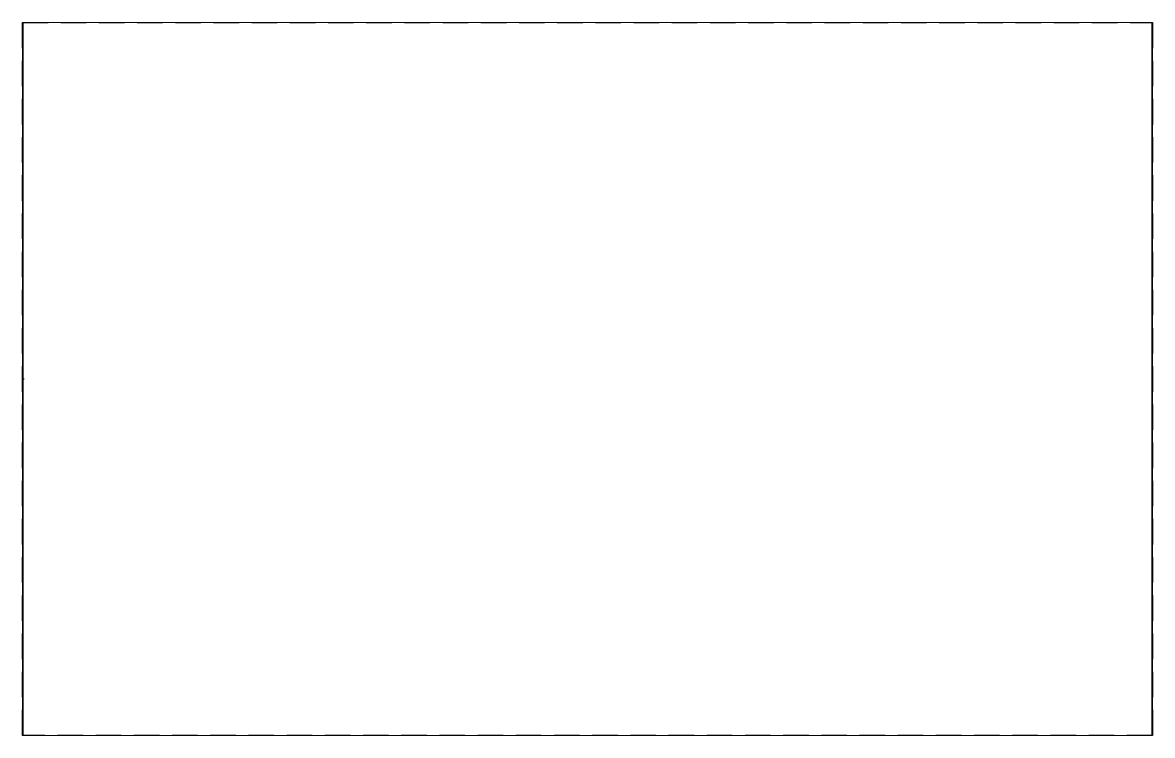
# Paper-space layout 'DATA-RACKING' of a CAD drawing. Header units: feet, sheet in inches. Extents: x -0.2 to 16.5, y -0.2 to 10.3.
# The model-space entities are those that its viewports show. They can reach past a viewport. Long polylines and large blocks are cut down to what shows.
import ezdxf

# ---------------------------------------------------------------- set-up
doc = ezdxf.new("R2010")
doc.units = ezdxf.units.FT
doc.header["$MEASUREMENT"] = 0
doc.linetypes.add('DASHED', pattern=[0.75, 0.5, -0.25])
doc.layers.add('LOCKED (NO PRINT)', color=7, linetype='Continuous', plot=False)

msp = doc.modelspace()

# ---------------------------------------------------------------- linework, layer by layer
at = {"layer": 'Defpoints', "color": 7, "flags": 128}
msp.add_lwpolyline([(3964.92201, 29865.94819), (3964.93784, 29865.94819)], dxfattribs=at)
at = {"layer": 'LOCKED (NO PRINT)', "color": 7}
msp.add_lwpolyline([(3964.92201, 29871.21402), (3981.59322, 29871.21402), (3981.59322, 29860.68235), (3964.92201, 29860.68235)], close=True, dxfattribs=at)

psp = doc.layouts.new('DATA-RACKING')

# ---------------------------------------------------------------- linework, layer by layer
at = {"layer": 'LOCKED (NO PRINT)', "color": 7, "linetype": 'DASHED', "ltscale": 0.75}
psp.add_lwpolyline([(-0.162, 10.291), (16.478, 10.291), (16.478, -0.209), (-0.162, -0.209)], close=True, dxfattribs=at)

# ---------------------------------------------------------------- viewports
at = {"layer": 'Defpoints', "color": 7, "view_target_point": (5336.46529, 18394.13643)}
psp.add_viewport(center=(8.158, 5.041), size=(16.64, 10.5), view_center_point=(-1363.20768, 11471.81175), view_height=10.5316526, dxfattribs=at)

doc.saveas('drawing.dxf')
